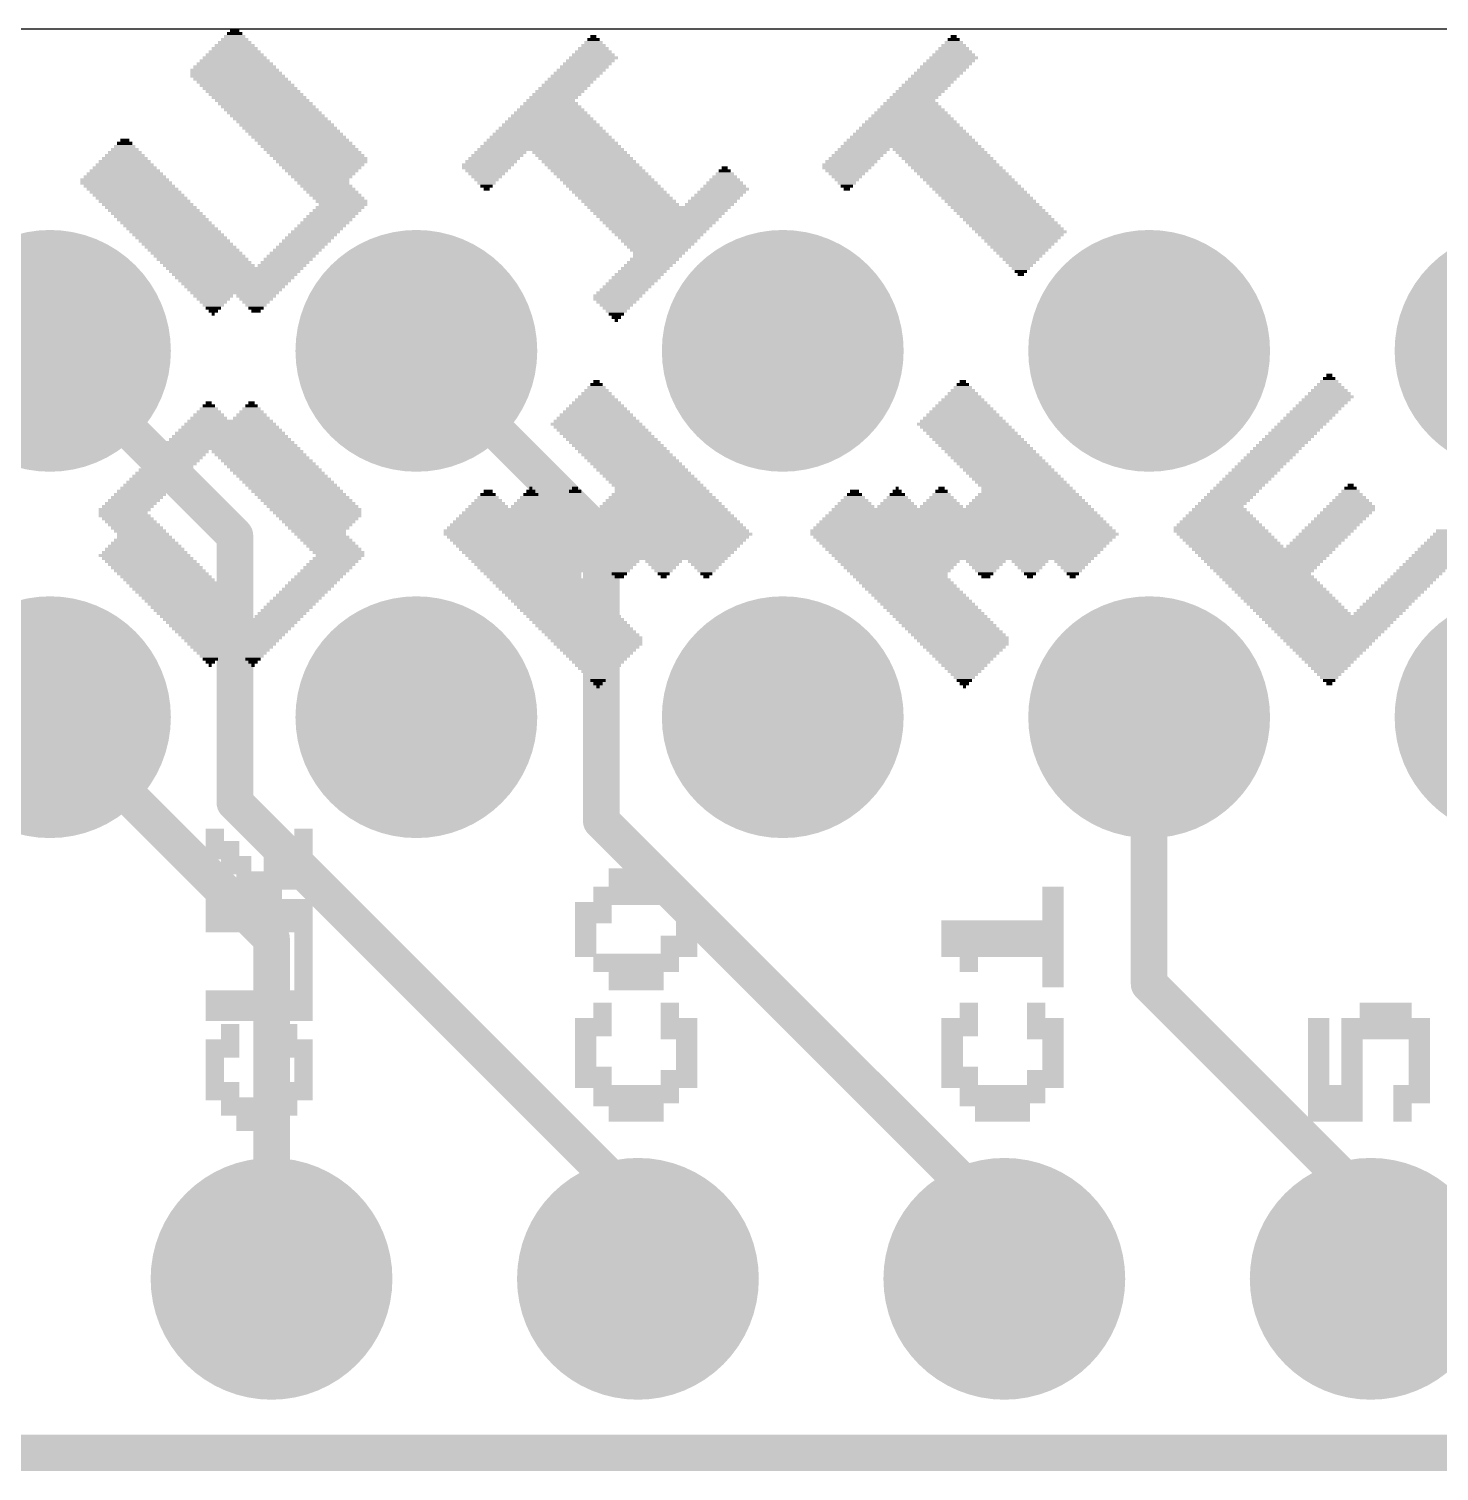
# Model space of a CAD drawing. Extents: x -8 to 72.9, y -20.5 to 38.
# Drawn here: x 36.16 to 45.94, y 20 to 30 of the extents above; entities that cross this region are included whole.
import ezdxf

# ---------------------------------------------------------------- set-up
doc = ezdxf.new("R2010")
doc.units = 0
for name, color, linetype in [('1', 12, 'CONTINUOUS'), ('17', 110, 'CONTINUOUS'), ('20', 4, 'CONTINUOUS'), ('203', 40, 'CONTINUOUS')]:
    doc.layers.add(name, color=color, linetype=linetype)

# ---------------------------------------------------------------- blocks, each defined once
blk = doc.blocks.new('ROUNDP')
at = {"const_width": 0.5}
blk.add_lwpolyline([(0, -0.25, 1), (0, 0.25, 1), (0, -0.25)], format="xyb", dxfattribs=at)
blk = doc.blocks.new('RECT')
blk.add_solid([(-0.5, -0.5), (0.5, -0.5), (-0.5, 0.5), (0.5, 0.5)])

msp = doc.modelspace()

# ---------------------------------------------------------------- linework, layer by layer
at = {"layer": '1', "const_width": 0.254}
for points in [[(36.31, 27.77), (37.592, 26.488)], [(38.85, 27.77), (40.132, 26.488)], [(37.592, 26.488), (37.592, 24.638)], [(40.132, 26.488), (40.132, 24.511)], [(36.31, 25.23), (37.846, 23.694)], [(43.93, 25.23), (43.93, 23.38)], [(37.592, 24.638), (40.386, 21.844)], [(40.132, 24.511), (42.926, 21.717)], [(37.846, 23.694), (37.846, 21.336)], [(43.93, 23.38), (45.466, 21.844)], [(40.386, 21.844), (40.386, 21.336)], [(45.466, 21.844), (45.466, 21.336)], [(42.926, 21.717), (42.926, 21.336)], [(46.3703, 20.1295), (17.9705, 20.1295)]]:
    msp.add_lwpolyline(points, dxfattribs=at)
at = {"layer": '1', "const_width": 0.127}
for points in [[(36.3549, 27.8149, 1), (36.2651, 27.7251)], [(38.8949, 27.8149, 1), (38.8051, 27.7251)], [(37.6555, 26.488, 1), (37.5285, 26.488)], [(40.1955, 26.488, 1), (40.0685, 26.488)], [(37.5471, 26.4431, 1), (37.6369, 26.5329)], [(40.0871, 26.4431, 1), (40.1769, 26.5329)], [(36.3549, 25.2749, 1), (36.2651, 25.1851)], [(43.9935, 25.23, 1), (43.8665, 25.23)], [(37.6369, 24.6829, 1), (37.5471, 24.5931)], [(37.5285, 24.638, 1), (37.6555, 24.638)], [(40.1769, 24.5559, 1), (40.0871, 24.4661)], [(40.0685, 24.511, 1), (40.1955, 24.511)], [(37.9095, 23.694, 1), (37.7825, 23.694)], [(37.8011, 23.6491, 1), (37.8909, 23.7389)], [(43.9749, 23.4249, 1), (43.8851, 23.3351)], [(43.8665, 23.38, 1), (43.9935, 23.38)], [(40.4495, 21.844, 1), (40.3225, 21.844)], [(40.3411, 21.7991, 1), (40.4309, 21.8889)], [(45.5295, 21.844, 1), (45.4025, 21.844)], [(45.4211, 21.7991, 1), (45.5109, 21.8889)], [(42.9895, 21.717, 1), (42.8625, 21.717)], [(42.8811, 21.6721, 1), (42.9709, 21.7619)], [(37.7825, 21.336, 1), (37.9095, 21.336)], [(40.3225, 21.336, 1), (40.4495, 21.336)], [(42.8625, 21.336, 1), (42.9895, 21.336)], [(45.4025, 21.336, 1), (45.5295, 21.336)]]:
    msp.add_lwpolyline(points, format="xyb", dxfattribs=at)
at = {"layer": '20'}
msp.add_line((62, 30), (3, 30), dxfattribs=at)

# ---------------------------------------------------------------- block references
at = {"layer": '17', "xscale": 1.6764, "yscale": 1.6764}
for p in [(36.31, 27.77), (36.31, 27.77), (38.85, 27.77), (38.85, 27.77), (41.39, 27.77), (41.39, 27.77), (43.93, 27.77), (43.93, 27.77), (46.47, 27.77), (46.47, 27.77), (36.31, 25.23), (36.31, 25.23), (38.85, 25.23), (38.85, 25.23), (41.39, 25.23), (41.39, 25.23), (43.93, 25.23), (43.93, 25.23), (46.47, 25.23), (46.47, 25.23)]:
    msp.add_blockref('ROUNDP', p, dxfattribs=at)
at = {"layer": '17', "xscale": 1.6764, "yscale": 1.6764, "rotation": 90}
for p in [(37.846, 21.336), (37.846, 21.336), (40.386, 21.336), (40.386, 21.336), (42.926, 21.336), (42.926, 21.336), (45.466, 21.336), (45.466, 21.336)]:
    msp.add_blockref('ROUNDP', p, dxfattribs=at)
at = {"layer": '203', "yscale": 0.0212}
for p, xscale in [((37.5905, 29.992), 0.0635), ((37.5905, 29.9073), 0.2328), ((37.5905, 29.9285), 0.1905), ((37.5905, 29.9496), 0.1482), ((37.5905, 29.9708), 0.1058), ((40.0775, 29.9073), 0.127), ((40.0775, 29.9285), 0.0847), ((40.0775, 29.9496), 0.0423), ((42.575, 29.9073), 0.127), ((42.575, 29.9285), 0.0847), ((42.575, 29.9496), 0.0423), ((37.5905, 29.8015), 0.4445), ((37.5905, 29.8226), 0.4022), ((37.5905, 29.8438), 0.3598), ((37.5905, 29.865), 0.3175), ((37.5905, 29.8861), 0.2752), ((40.0775, 29.8015), 0.3387), ((40.0775, 29.8226), 0.2963), ((40.0775, 29.8438), 0.254), ((40.0775, 29.865), 0.2117), ((40.0775, 29.8861), 0.1693), ((42.575, 29.8015), 0.3387), ((42.575, 29.8226), 0.2963), ((42.575, 29.8438), 0.254), ((42.575, 29.865), 0.2117), ((42.575, 29.8861), 0.1693), ((37.5905, 29.7168), 0.6138), ((37.6011, 29.6956), 0.635), ((37.5905, 29.738), 0.5715), ((37.5905, 29.7591), 0.5291), ((37.5905, 29.7803), 0.4868), ((39.9717, 29.6956), 0.3387), ((39.9928, 29.7168), 0.3387), ((40.014, 29.738), 0.3387), ((40.0351, 29.7591), 0.3387), ((40.0563, 29.7803), 0.3387), ((42.4692, 29.6956), 0.3387), ((42.4904, 29.7168), 0.3387), ((42.5115, 29.738), 0.3387), ((42.5327, 29.7591), 0.3387), ((42.5539, 29.7803), 0.3387), ((37.6117, 29.6745), 0.6561), ((37.6328, 29.6533), 0.6561), ((37.654, 29.6321), 0.6561), ((37.6752, 29.611), 0.6561), ((37.6963, 29.5898), 0.6561), ((39.8658, 29.5898), 0.3387), ((39.887, 29.611), 0.3387), ((39.9082, 29.6321), 0.3387), ((39.9293, 29.6533), 0.3387), ((39.9505, 29.6745), 0.3387), ((42.3634, 29.5898), 0.3387), ((42.3846, 29.611), 0.3387), ((42.4057, 29.6321), 0.3387), ((42.4269, 29.6533), 0.3387), ((42.4481, 29.6745), 0.3387), ((37.7175, 29.5687), 0.6561), ((37.7387, 29.5475), 0.6561), ((37.7598, 29.5263), 0.6561), ((37.781, 29.5052), 0.6561), ((39.7812, 29.5052), 0.3387), ((39.8023, 29.5263), 0.3387), ((39.8235, 29.5475), 0.3387), ((39.8447, 29.5687), 0.3387), ((42.2787, 29.5052), 0.3387), ((42.2999, 29.5263), 0.3387), ((42.3211, 29.5475), 0.3387), ((42.3422, 29.5687), 0.3387), ((37.8022, 29.484), 0.6561), ((37.8233, 29.4628), 0.6561), ((37.8445, 29.4417), 0.6561), ((37.8657, 29.4205), 0.6561), ((37.8868, 29.3993), 0.6561), ((39.7812, 29.3993), 0.5503), ((39.7812, 29.4205), 0.508), ((39.7812, 29.4417), 0.4656), ((39.7812, 29.4628), 0.4233), ((39.7812, 29.484), 0.381), ((42.2787, 29.3993), 0.5503), ((42.2787, 29.4205), 0.508), ((42.2787, 29.4417), 0.4656), ((42.2787, 29.4628), 0.4233), ((42.2787, 29.484), 0.381), ((37.908, 29.3782), 0.6561), ((37.9291, 29.357), 0.6561), ((37.9503, 29.3358), 0.6561), ((37.9715, 29.3147), 0.6561), ((37.9926, 29.2935), 0.6561), ((39.7812, 29.2935), 0.762), ((39.7812, 29.3147), 0.7196), ((39.7812, 29.3358), 0.6773), ((39.7812, 29.357), 0.635), ((39.7812, 29.3782), 0.5926), ((42.2787, 29.2935), 0.762), ((42.2787, 29.3147), 0.7196), ((42.2787, 29.3358), 0.6773), ((42.2787, 29.357), 0.635), ((42.2787, 29.3782), 0.5926), ((36.8285, 29.2088), 0.1058), ((36.8285, 29.23), 0.0635), ((38.0138, 29.2723), 0.6561), ((38.035, 29.2512), 0.6561), ((38.0561, 29.23), 0.6561), ((38.0773, 29.2088), 0.6561), ((39.7812, 29.2088), 0.9313), ((39.7812, 29.23), 0.889), ((39.7812, 29.2512), 0.8466), ((39.7812, 29.2723), 0.8043), ((42.2787, 29.2088), 0.9313), ((42.2787, 29.23), 0.889), ((42.2787, 29.2512), 0.8466), ((42.2787, 29.2723), 0.8043), ((36.8285, 29.103), 0.3175), ((36.8285, 29.1242), 0.2752), ((36.8285, 29.1453), 0.2328), ((36.8285, 29.1665), 0.1905), ((36.8285, 29.1877), 0.1482), ((38.0985, 29.1877), 0.6561), ((38.1196, 29.1665), 0.6561), ((38.1408, 29.1453), 0.6561), ((38.162, 29.1242), 0.6561), ((38.1831, 29.103), 0.6561), ((39.3896, 29.103), 0.3598), ((39.4108, 29.1242), 0.3598), ((39.4319, 29.1453), 0.3598), ((39.7812, 29.1665), 1.016), ((39.7812, 29.1877), 0.9736), ((39.9822, 29.1453), 0.6561), ((40.0034, 29.1242), 0.6561), ((40.0246, 29.103), 0.6561), ((41.8872, 29.103), 0.3598), ((41.9083, 29.1242), 0.3598), ((41.9295, 29.1453), 0.3598), ((41.9507, 29.1665), 0.3598), ((42.2787, 29.1877), 0.9736), ((42.4692, 29.1665), 0.635), ((42.4904, 29.1453), 0.635), ((42.5115, 29.1242), 0.635), ((42.5327, 29.103), 0.635), ((36.8285, 28.9972), 0.5291), ((36.8285, 29.0183), 0.4868), ((36.8285, 29.0395), 0.4445), ((36.8285, 29.0607), 0.4021), ((36.8285, 29.0818), 0.3598), ((38.1937, 29.0818), 0.635), ((38.1937, 29.0607), 0.5926), ((38.1937, 29.0395), 0.5503), ((38.1937, 29.0183), 0.508), ((38.1937, 28.9972), 0.4656), ((39.3367, 29.0395), 0.3387), ((39.3473, 29.0607), 0.3598), ((39.3684, 29.0818), 0.3598), ((39.3367, 29.0183), 0.2963), ((39.3367, 28.9972), 0.254), ((40.0457, 29.0818), 0.6561), ((40.0669, 29.0607), 0.6561), ((40.0881, 29.0395), 0.6561), ((40.1092, 29.0183), 0.6561), ((40.1304, 28.9972), 0.6561), ((40.9876, 28.9972), 0.127), ((40.9876, 29.0183), 0.0847), ((40.9876, 29.0395), 0.0423), ((41.8448, 29.0607), 0.3598), ((41.8342, 29.0395), 0.3387), ((41.866, 29.0818), 0.3598), ((41.8342, 29.0183), 0.2963), ((41.8342, 28.9972), 0.254), ((42.5539, 29.0818), 0.635), ((42.575, 29.0607), 0.635), ((42.5962, 29.0395), 0.635), ((42.6174, 29.0183), 0.635), ((42.6385, 28.9972), 0.635), ((36.8285, 28.9548), 0.6138), ((36.8391, 28.9337), 0.635), ((36.8285, 28.976), 0.5715), ((36.8603, 28.9125), 0.635), ((36.8814, 28.8913), 0.635), ((38.1937, 28.976), 0.4233), ((38.1937, 28.9548), 0.381), ((38.2043, 28.9337), 0.3598), ((38.2255, 28.9125), 0.3598), ((38.2466, 28.8913), 0.3598), ((39.3367, 28.976), 0.2117), ((39.3367, 28.9548), 0.1693), ((39.3367, 28.9337), 0.127), ((39.3367, 28.9125), 0.0847), ((39.3367, 28.8913), 0.0423), ((40.1516, 28.976), 0.6561), ((40.1727, 28.9548), 0.6561), ((40.1939, 28.9337), 0.6561), ((40.2151, 28.9125), 0.6561), ((40.2362, 28.8913), 0.6561), ((40.9876, 28.8913), 0.3387), ((40.9876, 28.9125), 0.2963), ((40.9876, 28.9337), 0.254), ((40.9876, 28.9548), 0.2117), ((40.9876, 28.976), 0.1693), ((41.8342, 28.976), 0.2117), ((41.8342, 28.9548), 0.1693), ((41.8342, 28.9337), 0.127), ((41.8342, 28.9125), 0.0847), ((41.8342, 28.8913), 0.0423), ((42.6597, 28.976), 0.635), ((42.6809, 28.9548), 0.635), ((42.702, 28.9337), 0.635), ((42.7232, 28.9125), 0.635), ((42.7444, 28.8913), 0.635), ((36.9026, 28.8702), 0.635), ((36.9238, 28.849), 0.635), ((36.9449, 28.8278), 0.635), ((36.9661, 28.8067), 0.635), ((38.2678, 28.8702), 0.3598), ((38.289, 28.849), 0.3598), ((38.3101, 28.8278), 0.3598), ((38.3313, 28.8067), 0.3598), ((40.2574, 28.8702), 0.6561), ((40.2786, 28.849), 0.6561), ((40.2997, 28.8278), 0.6561), ((40.3209, 28.8067), 0.6561), ((40.9029, 28.8067), 0.3387), ((40.9241, 28.8278), 0.3387), ((40.9453, 28.849), 0.3387), ((40.9664, 28.8702), 0.3387), ((42.7655, 28.8702), 0.635), ((42.7867, 28.849), 0.635), ((42.8079, 28.8278), 0.635), ((42.829, 28.8067), 0.635), ((36.9873, 28.7855), 0.635), ((37.0084, 28.7643), 0.635), ((37.0296, 28.7432), 0.635), ((37.0508, 28.722), 0.635), ((37.0719, 28.7009), 0.635), ((38.2572, 28.7009), 0.3387), ((38.2784, 28.722), 0.3387), ((38.2996, 28.7432), 0.3387), ((38.3207, 28.7643), 0.3387), ((38.3419, 28.7855), 0.3387), ((40.3421, 28.7855), 0.6561), ((40.5325, 28.7643), 0.9948), ((40.5325, 28.7432), 0.9525), ((40.5325, 28.722), 0.9101), ((40.5325, 28.7009), 0.8678), ((40.8818, 28.7855), 0.3387), ((42.8502, 28.7855), 0.635), ((42.8714, 28.7643), 0.635), ((42.8925, 28.7432), 0.635), ((42.9137, 28.722), 0.635), ((42.9349, 28.7009), 0.635), ((37.0931, 28.6797), 0.635), ((37.1143, 28.6585), 0.635), ((37.1354, 28.6374), 0.635), ((37.1566, 28.6162), 0.635), ((37.1778, 28.595), 0.635), ((38.1514, 28.595), 0.3387), ((38.1726, 28.6162), 0.3387), ((38.1937, 28.6374), 0.3387), ((38.2149, 28.6585), 0.3387), ((38.2361, 28.6797), 0.3387), ((40.5325, 28.6797), 0.8255), ((40.5325, 28.6585), 0.7831), ((40.5325, 28.6374), 0.7408), ((40.5325, 28.6162), 0.6985), ((40.5325, 28.595), 0.6561), ((42.956, 28.6797), 0.635), ((42.9772, 28.6585), 0.635), ((42.9984, 28.6374), 0.635), ((43.0195, 28.6162), 0.635), ((43.0407, 28.595), 0.635), ((37.1989, 28.5739), 0.635), ((37.2201, 28.5527), 0.635), ((37.2413, 28.5315), 0.635), ((37.2624, 28.5104), 0.635), ((38.0667, 28.5104), 0.3387), ((38.0879, 28.5315), 0.3387), ((38.1091, 28.5527), 0.3387), ((38.1302, 28.5739), 0.3387), ((40.5325, 28.5739), 0.6138), ((40.5325, 28.5527), 0.5715), ((40.5325, 28.5315), 0.5291), ((40.5325, 28.5104), 0.4868), ((43.0407, 28.5739), 0.5926), ((43.0407, 28.5527), 0.5503), ((43.0407, 28.5315), 0.508), ((43.0407, 28.5104), 0.4657), ((37.2836, 28.4892), 0.635), ((37.3048, 28.468), 0.635), ((37.3259, 28.4469), 0.635), ((37.3471, 28.4257), 0.635), ((37.3683, 28.4045), 0.635), ((37.9609, 28.4045), 0.3387), ((37.9821, 28.4257), 0.3387), ((38.0032, 28.4469), 0.3387), ((38.0244, 28.468), 0.3387), ((38.0456, 28.4892), 0.3387), ((40.5325, 28.4892), 0.4445), ((40.5325, 28.468), 0.4022), ((40.5008, 28.4045), 0.3387), ((40.5325, 28.4469), 0.3598), ((40.522, 28.4257), 0.3387), ((43.0407, 28.4892), 0.4233), ((43.0407, 28.468), 0.381), ((43.0407, 28.4469), 0.3387), ((43.0407, 28.4257), 0.2963), ((43.0407, 28.4045), 0.254), ((37.3894, 28.3834), 0.635), ((37.4106, 28.3622), 0.635), ((37.5905, 28.341), 0.9525), ((37.5905, 28.3199), 0.9101), ((37.5905, 28.2987), 0.8678), ((37.9186, 28.3622), 0.3387), ((37.9397, 28.3834), 0.3387), ((40.395, 28.2987), 0.3387), ((40.4161, 28.3199), 0.3387), ((40.4373, 28.341), 0.3387), ((40.4585, 28.3622), 0.3387), ((40.4796, 28.3834), 0.3387), ((43.0407, 28.3834), 0.2117), ((43.0407, 28.3622), 0.1693), ((43.0407, 28.341), 0.127), ((43.0407, 28.3199), 0.0847), ((43.0407, 28.2987), 0.0423), ((37.5905, 28.2775), 0.8255), ((37.5905, 28.2564), 0.7831), ((37.5905, 28.2352), 0.7408), ((37.5905, 28.214), 0.6985), ((37.5905, 28.1929), 0.6561), ((40.2891, 28.1929), 0.3387), ((40.3103, 28.214), 0.3387), ((40.3315, 28.2352), 0.3387), ((40.3526, 28.2564), 0.3387), ((40.3738, 28.2775), 0.3387), ((37.5905, 28.1717), 0.6138), ((37.4423, 28.1505), 0.2752), ((37.4423, 28.1294), 0.2328), ((37.4423, 28.1082), 0.1905), ((37.7387, 28.1505), 0.2752), ((37.7387, 28.1294), 0.2328), ((37.7387, 28.1082), 0.1905), ((40.2468, 28.1505), 0.3387), ((40.2362, 28.1294), 0.3175), ((40.268, 28.1717), 0.3387), ((40.2362, 28.1082), 0.2752), ((37.4423, 28.087), 0.1482), ((37.4423, 28.0659), 0.1058), ((37.4423, 28.0447), 0.0635), ((37.4423, 28.0235), 0.0212), ((37.7387, 28.087), 0.1482), ((37.7387, 28.0659), 0.1058), ((37.7387, 28.0447), 0.0635), ((40.2362, 28.087), 0.2328), ((40.2362, 28.0659), 0.1905), ((40.2362, 28.0447), 0.1482), ((40.2362, 28.0235), 0.1058), ((40.2362, 28.0024), 0.0635), ((40.2362, 27.9812), 0.0212), ((45.1784, 27.6002), 0.0423), ((40.0986, 27.4944), 0.1693), ((40.0986, 27.5156), 0.127), ((40.0986, 27.5367), 0.0847), ((40.0986, 27.5579), 0.0423), ((42.6385, 27.4944), 0.1693), ((42.6385, 27.5156), 0.127), ((42.6385, 27.5367), 0.0847), ((42.6385, 27.5579), 0.0423), ((45.1784, 27.4944), 0.254), ((45.1784, 27.5156), 0.2117), ((45.1784, 27.5367), 0.1693), ((45.1784, 27.5579), 0.127), ((45.1784, 27.5791), 0.0847), ((37.4106, 27.4097), 0.0423), ((37.7069, 27.4097), 0.0423), ((40.0986, 27.4097), 0.3387), ((40.0986, 27.4309), 0.2963), ((40.0986, 27.4521), 0.254), ((40.0986, 27.4732), 0.2117), ((42.6385, 27.4097), 0.3387), ((42.6385, 27.4309), 0.2963), ((42.6385, 27.4521), 0.254), ((42.6385, 27.4732), 0.2117), ((45.1361, 27.4097), 0.3387), ((45.1573, 27.4309), 0.3387), ((45.1784, 27.4521), 0.3387), ((45.1784, 27.4732), 0.2963), ((37.4106, 27.3039), 0.254), ((37.4106, 27.3251), 0.2117), ((37.4106, 27.3462), 0.1693), ((37.4106, 27.3674), 0.127), ((37.4106, 27.3886), 0.0847), ((37.7069, 27.3039), 0.254), ((37.7069, 27.3251), 0.2117), ((37.7069, 27.3462), 0.1693), ((37.7069, 27.3674), 0.127), ((37.7069, 27.3886), 0.0847), ((40.0986, 27.3039), 0.5503), ((40.0986, 27.3251), 0.508), ((40.0986, 27.3462), 0.4657), ((40.0986, 27.3674), 0.4233), ((40.0986, 27.3886), 0.381), ((42.6385, 27.3039), 0.5503), ((42.6385, 27.3251), 0.508), ((42.6385, 27.3462), 0.4656), ((42.6385, 27.3674), 0.4233), ((42.6385, 27.3886), 0.381), ((45.0303, 27.3039), 0.3387), ((45.0514, 27.3251), 0.3387), ((45.0726, 27.3462), 0.3387), ((45.0938, 27.3674), 0.3387), ((45.1149, 27.3886), 0.3387), ((37.5588, 27.1981), 0.762), ((37.5588, 27.2192), 0.7196), ((37.5588, 27.2404), 0.6773), ((37.5588, 27.2616), 0.635), ((37.5588, 27.2827), 0.5926), ((40.0986, 27.2616), 0.635), ((40.0986, 27.2827), 0.5926), ((40.1198, 27.2404), 0.635), ((40.141, 27.2192), 0.635), ((40.1621, 27.1981), 0.635), ((42.6385, 27.2616), 0.635), ((42.6385, 27.2827), 0.5926), ((42.6597, 27.2404), 0.635), ((42.6809, 27.2192), 0.635), ((42.702, 27.1981), 0.635), ((44.9245, 27.1981), 0.3387), ((44.9456, 27.2192), 0.3387), ((44.9668, 27.2404), 0.3387), ((44.988, 27.2616), 0.3387), ((45.0091, 27.2827), 0.3387), ((37.5587, 27.0922), 0.9736), ((37.5587, 27.1134), 0.9313), ((37.5587, 27.1346), 0.889), ((37.5587, 27.1557), 0.8466), ((37.5587, 27.1769), 0.8043), ((40.1833, 27.1769), 0.635), ((40.2045, 27.1557), 0.635), ((40.2256, 27.1346), 0.635), ((40.2468, 27.1134), 0.635), ((40.268, 27.0922), 0.635), ((42.7232, 27.1769), 0.635), ((42.7444, 27.1557), 0.635), ((42.7655, 27.1346), 0.635), ((42.7867, 27.1134), 0.635), ((42.8079, 27.0922), 0.635), ((44.8186, 27.0922), 0.3387), ((44.8398, 27.1134), 0.3387), ((44.861, 27.1346), 0.3387), ((44.8821, 27.1557), 0.3387), ((44.9033, 27.1769), 0.3387), ((37.1672, 27.0076), 0.3598), ((37.1883, 27.0288), 0.3598), ((37.2095, 27.0499), 0.3598), ((37.2307, 27.0711), 0.3598), ((37.7492, 27.0711), 0.635), ((37.7704, 27.0499), 0.635), ((37.7916, 27.0288), 0.635), ((37.8127, 27.0076), 0.635), ((40.2891, 27.0711), 0.635), ((40.3103, 27.0499), 0.635), ((40.3315, 27.0288), 0.635), ((40.3526, 27.0076), 0.635), ((42.829, 27.0711), 0.635), ((42.8502, 27.0499), 0.635), ((42.8714, 27.0288), 0.635), ((42.8925, 27.0076), 0.635), ((44.734, 27.0076), 0.3387), ((44.7551, 27.0288), 0.3387), ((44.7763, 27.0499), 0.3387), ((44.7975, 27.0711), 0.3387), ((37.0614, 26.9018), 0.3598), ((37.0825, 26.9229), 0.3598), ((37.1037, 26.9441), 0.3598), ((37.1249, 26.9653), 0.3598), ((37.146, 26.9864), 0.3598), ((37.8339, 26.9864), 0.635), ((37.8551, 26.9653), 0.635), ((37.8762, 26.9441), 0.635), ((37.8974, 26.9229), 0.635), ((37.9186, 26.9018), 0.635), ((40.3738, 26.9864), 0.635), ((40.395, 26.9653), 0.635), ((40.4161, 26.9441), 0.635), ((40.4373, 26.9229), 0.635), ((40.4585, 26.9018), 0.635), ((42.9137, 26.9864), 0.635), ((42.9349, 26.9653), 0.635), ((42.956, 26.9441), 0.635), ((42.9772, 26.9229), 0.635), ((42.9984, 26.9018), 0.635), ((44.6281, 26.9018), 0.3387), ((44.6493, 26.9229), 0.3387), ((44.6705, 26.9441), 0.3387), ((44.6916, 26.9653), 0.3387), ((44.7128, 26.9864), 0.3387), ((36.9555, 26.7959), 0.3598), ((36.9767, 26.8171), 0.3598), ((36.9979, 26.8383), 0.3598), ((37.019, 26.8594), 0.3598), ((37.0402, 26.8806), 0.3598), ((37.9397, 26.8806), 0.635), ((37.9609, 26.8594), 0.635), ((37.9821, 26.8383), 0.635), ((38.0032, 26.8171), 0.635), ((38.0244, 26.7959), 0.635), ((39.3473, 26.7959), 0.0635), ((39.6436, 26.7959), 0.0635), ((39.6436, 26.8171), 0.0212), ((39.9505, 26.7959), 0.0847), ((39.9505, 26.8171), 0.0423), ((40.4796, 26.8806), 0.635), ((40.5008, 26.8594), 0.635), ((40.522, 26.8383), 0.635), ((40.5431, 26.8171), 0.635), ((40.5537, 26.7959), 0.6561), ((41.8872, 26.7959), 0.0635), ((42.1835, 26.7959), 0.0635), ((42.1835, 26.8171), 0.0212), ((42.4904, 26.7959), 0.0847), ((42.4904, 26.8171), 0.0423), ((43.0195, 26.8806), 0.635), ((43.0407, 26.8594), 0.635), ((43.0619, 26.8383), 0.635), ((43.083, 26.8171), 0.635), ((43.0936, 26.7959), 0.6561), ((44.5223, 26.7959), 0.3387), ((44.5435, 26.8171), 0.3387), ((44.5646, 26.8383), 0.3387), ((44.5858, 26.8594), 0.3387), ((44.607, 26.8806), 0.3387), ((45.3266, 26.7959), 0.127), ((45.3266, 26.8171), 0.0847), ((45.3266, 26.8383), 0.0423), ((36.8497, 26.6901), 0.3598), ((36.8709, 26.7113), 0.3598), ((36.892, 26.7324), 0.3598), ((36.9132, 26.7536), 0.3598), ((36.9344, 26.7748), 0.3598), ((38.0456, 26.7748), 0.635), ((38.0667, 26.7536), 0.635), ((38.0879, 26.7324), 0.635), ((38.1091, 26.7113), 0.635), ((38.1302, 26.6901), 0.635), ((39.3473, 26.6901), 0.2752), ((39.3473, 26.7113), 0.2328), ((39.3473, 26.7324), 0.1905), ((39.3473, 26.7536), 0.1482), ((39.3473, 26.7748), 0.1058), ((39.6436, 26.6901), 0.2752), ((39.6436, 26.7113), 0.2328), ((39.6436, 26.7324), 0.1905), ((39.6436, 26.7536), 0.1482), ((39.6436, 26.7748), 0.1058), ((39.9505, 26.6901), 0.2963), ((39.9505, 26.7113), 0.254), ((39.9505, 26.7324), 0.2117), ((39.9505, 26.7536), 0.1693), ((39.9505, 26.7748), 0.127), ((40.5537, 26.6901), 0.8678), ((40.5537, 26.7113), 0.8255), ((40.5537, 26.7324), 0.7831), ((40.5537, 26.7536), 0.7408), ((40.5537, 26.7748), 0.6985), ((41.8872, 26.6901), 0.2752), ((41.8872, 26.7113), 0.2328), ((41.8872, 26.7324), 0.1905), ((41.8872, 26.7536), 0.1482), ((41.8872, 26.7748), 0.1058), ((42.1835, 26.6901), 0.2752), ((42.1835, 26.7113), 0.2328), ((42.1835, 26.7324), 0.1905), ((42.1835, 26.7536), 0.1482), ((42.1835, 26.7748), 0.1058), ((42.4904, 26.6901), 0.2963), ((42.4904, 26.7113), 0.254), ((42.4904, 26.7324), 0.2117), ((42.4904, 26.7536), 0.1693), ((42.4904, 26.7748), 0.127), ((43.0936, 26.6901), 0.8678), ((43.0936, 26.7113), 0.8255), ((43.0936, 26.7324), 0.7831), ((43.0936, 26.7536), 0.7408), ((43.0936, 26.7748), 0.6985), ((44.4165, 26.6901), 0.3387), ((44.4376, 26.7113), 0.3387), ((44.4588, 26.7324), 0.3387), ((44.48, 26.7536), 0.3387), ((44.5011, 26.7748), 0.3387), ((45.3266, 26.6901), 0.3387), ((45.3266, 26.7113), 0.2963), ((45.3266, 26.7324), 0.254), ((45.3266, 26.7536), 0.2117), ((45.3266, 26.7748), 0.1693), ((36.8285, 26.6689), 0.3598), ((36.8179, 26.6478), 0.3387), ((36.8285, 26.6266), 0.3598), ((36.8497, 26.6054), 0.3598), ((38.1514, 26.6689), 0.635), ((38.162, 26.6478), 0.6138), ((38.1726, 26.6266), 0.5926), ((38.1726, 26.6054), 0.5503), ((40.0986, 26.6054), 1.9473), ((40.0986, 26.6266), 1.9049), ((40.0986, 26.6478), 1.8626), ((40.0986, 26.6689), 1.8203), ((42.6385, 26.6054), 1.9473), ((42.6385, 26.6266), 1.9049), ((42.6385, 26.6478), 1.8626), ((42.6385, 26.6689), 1.8203), ((44.4165, 26.6054), 0.508), ((44.4165, 26.6266), 0.4657), ((44.4165, 26.6478), 0.4233), ((44.4165, 26.6689), 0.381), ((45.2525, 26.6054), 0.3598), ((45.2737, 26.6266), 0.3598), ((45.2949, 26.6478), 0.3598), ((45.316, 26.6689), 0.3598), ((36.8709, 26.5843), 0.3598), ((36.892, 26.5631), 0.3598), ((36.9132, 26.5419), 0.3598), ((36.9344, 26.5208), 0.3598), ((36.9555, 26.4996), 0.3598), ((38.1726, 26.5843), 0.508), ((38.1726, 26.5631), 0.4656), ((38.1726, 26.5419), 0.4233), ((38.1726, 26.5208), 0.381), ((38.1831, 26.4996), 0.3598), ((40.0986, 26.5208), 2.1166), ((40.1092, 26.4996), 2.1377), ((40.0986, 26.5419), 2.0743), ((40.0986, 26.5631), 2.0319), ((40.0986, 26.5843), 1.9896), ((42.6385, 26.5208), 2.1166), ((42.6491, 26.4996), 2.1378), ((42.6385, 26.5419), 2.0743), ((42.6385, 26.5631), 2.0319), ((42.6385, 26.5843), 1.9896), ((44.4165, 26.5419), 0.635), ((44.4271, 26.5208), 0.6561), ((44.4165, 26.5631), 0.5926), ((44.4482, 26.4996), 0.6561), ((44.4165, 26.5843), 0.5503), ((45.1467, 26.4996), 0.3598), ((45.1679, 26.5208), 0.3598), ((45.189, 26.5419), 0.3598), ((45.2102, 26.5631), 0.3598), ((45.2314, 26.5843), 0.3598), ((46.0674, 26.4996), 0.3387), ((46.0886, 26.5208), 0.3387), ((36.9661, 26.3938), 0.5503), ((36.9661, 26.4149), 0.508), ((36.9661, 26.4361), 0.4657), ((36.9661, 26.4573), 0.4233), ((36.9661, 26.4784), 0.381), ((38.2043, 26.4784), 0.3598), ((38.2255, 26.4573), 0.3598), ((38.2466, 26.4361), 0.3598), ((38.2678, 26.4149), 0.3598), ((38.289, 26.3938), 0.3598), ((40.1092, 26.4784), 2.0954), ((40.1092, 26.4573), 2.0531), ((40.1092, 26.4361), 2.0108), ((40.1092, 26.4149), 1.9684), ((40.1092, 26.3938), 1.9261), ((42.6491, 26.4784), 2.0954), ((42.6491, 26.4573), 2.0531), ((42.6491, 26.4361), 2.0108), ((42.6491, 26.4149), 1.9684), ((42.6491, 26.3938), 1.9261), ((44.4694, 26.4784), 0.6561), ((44.4906, 26.4573), 0.6561), ((44.5117, 26.4361), 0.6561), ((44.5329, 26.4149), 0.6561), ((44.7234, 26.3938), 0.9948), ((45.062, 26.4149), 0.3598), ((45.0832, 26.4361), 0.3598), ((45.1044, 26.4573), 0.3598), ((45.1255, 26.4784), 0.3598), ((45.9616, 26.3938), 0.3387), ((45.9827, 26.4149), 0.3387), ((46.0039, 26.4361), 0.3387), ((46.0251, 26.4573), 0.3387), ((46.0462, 26.4784), 0.3387), ((36.9661, 26.3514), 0.635), ((36.9661, 26.3726), 0.5926), ((36.9873, 26.3303), 0.635), ((37.0084, 26.3091), 0.635), ((38.2784, 26.3091), 0.3387), ((38.3101, 26.3726), 0.3598), ((38.2996, 26.3303), 0.3387), ((38.3207, 26.3514), 0.3387), ((40.1092, 26.3726), 1.8838), ((40.1092, 26.3514), 1.8414), ((40.1092, 26.3303), 1.7991), ((39.6542, 26.3091), 0.8466), ((40.2574, 26.3091), 0.2752), ((40.5643, 26.3091), 0.254), ((40.8606, 26.3091), 0.254), ((42.6491, 26.3726), 1.8838), ((42.6491, 26.3514), 1.8414), ((42.6491, 26.3303), 1.7991), ((42.1941, 26.3091), 0.8466), ((42.7973, 26.3091), 0.2752), ((43.1042, 26.3091), 0.254), ((43.4005, 26.3091), 0.254), ((44.7234, 26.3726), 0.9525), ((44.7234, 26.3514), 0.9101), ((44.7234, 26.3303), 0.8678), ((44.7234, 26.3091), 0.8255), ((45.8769, 26.3091), 0.3387), ((45.8981, 26.3303), 0.3387), ((45.9192, 26.3514), 0.3387), ((45.9404, 26.3726), 0.3387), ((37.0296, 26.2879), 0.635), ((37.0508, 26.2668), 0.635), ((37.0719, 26.2456), 0.635), ((37.0931, 26.2245), 0.635), ((37.1143, 26.2033), 0.635), ((38.1726, 26.2033), 0.3387), ((38.1937, 26.2245), 0.3387), ((38.2149, 26.2456), 0.3387), ((38.2361, 26.2668), 0.3387), ((38.2572, 26.2879), 0.3387), ((39.6542, 26.2879), 0.8043), ((39.6542, 26.2668), 0.762), ((39.6542, 26.2456), 0.7196), ((39.6542, 26.2245), 0.6773), ((39.6647, 26.2033), 0.6561), ((40.2574, 26.2879), 0.2328), ((40.2574, 26.2668), 0.1905), ((40.2574, 26.2456), 0.1482), ((40.2574, 26.2245), 0.1058), ((40.2574, 26.2033), 0.0635), ((40.5643, 26.2879), 0.2117), ((40.5643, 26.2668), 0.1693), ((40.5643, 26.2456), 0.127), ((40.5643, 26.2245), 0.0847), ((40.5643, 26.2033), 0.0423), ((40.8606, 26.2879), 0.2117), ((40.8606, 26.2668), 0.1693), ((40.8606, 26.2456), 0.127), ((40.8606, 26.2245), 0.0847), ((40.8606, 26.2033), 0.0423), ((42.1941, 26.2879), 0.8043), ((42.1941, 26.2668), 0.762), ((42.1941, 26.2456), 0.7196), ((42.1941, 26.2245), 0.6773), ((42.2046, 26.2033), 0.6561), ((42.7973, 26.2879), 0.2328), ((42.7973, 26.2668), 0.1905), ((42.7973, 26.2456), 0.1482), ((42.7973, 26.2245), 0.1058), ((42.7973, 26.2033), 0.0635), ((43.1042, 26.2879), 0.2117), ((43.1042, 26.2668), 0.1693), ((43.1042, 26.2456), 0.127), ((43.1042, 26.2245), 0.0847), ((43.1042, 26.2033), 0.0423), ((43.4005, 26.2879), 0.2117), ((43.4005, 26.2668), 0.1693), ((43.4005, 26.2456), 0.127), ((43.4005, 26.2245), 0.0847), ((43.4005, 26.2033), 0.0423), ((44.7234, 26.2879), 0.7831), ((44.7234, 26.2668), 0.7408), ((44.7234, 26.2456), 0.6985), ((44.7234, 26.2245), 0.6561), ((44.7445, 26.2033), 0.6561), ((45.7711, 26.2033), 0.3387), ((45.7923, 26.2245), 0.3387), ((45.8134, 26.2456), 0.3387), ((45.8346, 26.2668), 0.3387), ((45.8558, 26.2879), 0.3387), ((37.1354, 26.1821), 0.635), ((37.1566, 26.161), 0.635), ((37.1778, 26.1398), 0.635), ((37.1989, 26.1186), 0.635), ((37.2201, 26.0975), 0.635), ((38.0667, 26.0975), 0.3387), ((38.0879, 26.1186), 0.3387), ((38.1091, 26.1398), 0.3387), ((38.1302, 26.161), 0.3387), ((38.1514, 26.1821), 0.3387), ((39.6859, 26.1821), 0.6561), ((39.7071, 26.161), 0.6561), ((39.7282, 26.1398), 0.6561), ((39.7494, 26.1186), 0.6561), ((39.7706, 26.0975), 0.6561), ((42.2258, 26.1821), 0.6561), ((42.247, 26.161), 0.6561), ((42.2681, 26.1398), 0.6561), ((42.2893, 26.1186), 0.6561), ((42.3105, 26.0975), 0.6561), ((44.7657, 26.1821), 0.6561), ((44.7869, 26.161), 0.6561), ((44.808, 26.1398), 0.6561), ((44.8292, 26.1186), 0.6561), ((44.8504, 26.0975), 0.6561), ((45.6653, 26.0975), 0.3387), ((45.6864, 26.1186), 0.3387), ((45.7076, 26.1398), 0.3387), ((45.7288, 26.161), 0.3387), ((45.7499, 26.1821), 0.3387), ((37.2413, 26.0763), 0.635), ((37.2624, 26.0551), 0.635), ((37.2836, 26.034), 0.635), ((37.3048, 26.0128), 0.635), ((37.3259, 25.9916), 0.635), ((37.9609, 25.9916), 0.3387), ((37.9821, 26.0128), 0.3387), ((38.0032, 26.034), 0.3387), ((38.0244, 26.0551), 0.3387), ((38.0456, 26.0763), 0.3387), ((39.7917, 26.0763), 0.6561), ((39.8129, 26.0551), 0.6561), ((39.8341, 26.034), 0.6561), ((39.8552, 26.0128), 0.6561), ((39.8764, 25.9916), 0.6561), ((42.3316, 26.0763), 0.6561), ((42.3528, 26.0551), 0.6561), ((42.374, 26.034), 0.6561), ((42.3951, 26.0128), 0.6561), ((42.4163, 25.9916), 0.6561), ((44.8715, 26.0763), 0.6561), ((44.8927, 26.0551), 0.6561), ((44.9139, 26.034), 0.6561), ((44.935, 26.0128), 0.6561), ((44.9562, 25.9916), 0.6561), ((45.5594, 25.9916), 0.3387), ((45.5806, 26.0128), 0.3387), ((45.6018, 26.034), 0.3387), ((45.6229, 26.0551), 0.3387), ((45.6441, 26.0763), 0.3387), ((37.3471, 25.9705), 0.635), ((37.3683, 25.9493), 0.635), ((37.3894, 25.9281), 0.635), ((37.5693, 25.907), 0.9525), ((37.8974, 25.9281), 0.3387), ((37.9186, 25.9493), 0.3387), ((37.9397, 25.9705), 0.3387), ((39.8976, 25.9705), 0.6561), ((39.9187, 25.9493), 0.6561), ((39.9399, 25.9281), 0.6561), ((39.9611, 25.907), 0.6561), ((42.4375, 25.9705), 0.6561), ((42.4586, 25.9493), 0.6561), ((42.4798, 25.9281), 0.6561), ((42.501, 25.907), 0.6561), ((44.9774, 25.9705), 0.6561), ((44.9985, 25.9493), 0.6561), ((45.1784, 25.9281), 0.9736), ((45.1784, 25.907), 0.9313), ((45.5171, 25.9493), 0.3387), ((45.5383, 25.9705), 0.3387), ((37.5693, 25.8858), 0.9101), ((37.5693, 25.8646), 0.8678), ((37.5693, 25.8435), 0.8255), ((37.5693, 25.8223), 0.7831), ((37.5693, 25.8011), 0.7408), ((39.9822, 25.8858), 0.6561), ((40.0034, 25.8646), 0.6561), ((40.0246, 25.8435), 0.6561), ((40.0457, 25.8223), 0.6561), ((40.0669, 25.8011), 0.6561), ((42.5221, 25.8858), 0.6561), ((42.5433, 25.8646), 0.6561), ((42.5645, 25.8435), 0.6561), ((42.5856, 25.8223), 0.6561), ((42.6068, 25.8011), 0.6561), ((45.1784, 25.8858), 0.889), ((45.1784, 25.8646), 0.8466), ((45.1784, 25.8435), 0.8043), ((45.1784, 25.8223), 0.762), ((45.1784, 25.8011), 0.7196), ((37.5693, 25.78), 0.6985), ((37.5693, 25.7588), 0.6561), ((37.5693, 25.7376), 0.6138), ((37.4212, 25.7165), 0.2752), ((37.4212, 25.6953), 0.2328), ((37.7175, 25.7165), 0.2752), ((37.7175, 25.6953), 0.2328), ((40.0881, 25.78), 0.6561), ((40.0986, 25.7588), 0.635), ((40.1092, 25.7376), 0.6138), ((40.1092, 25.7165), 0.5715), ((40.1092, 25.6953), 0.5291), ((42.628, 25.78), 0.6561), ((42.6385, 25.7588), 0.635), ((42.6491, 25.7376), 0.6138), ((42.6491, 25.7165), 0.5715), ((42.6491, 25.6953), 0.5291), ((45.1784, 25.78), 0.6773), ((45.1784, 25.7588), 0.635), ((45.1784, 25.7376), 0.5926), ((45.1784, 25.7165), 0.5503), ((45.1784, 25.6953), 0.508), ((37.4212, 25.6741), 0.1905), ((37.4212, 25.653), 0.1482), ((37.4212, 25.6318), 0.1058), ((37.4212, 25.6106), 0.0635), ((37.7175, 25.6741), 0.1905), ((37.7175, 25.653), 0.1482), ((37.7175, 25.6318), 0.1058), ((37.7175, 25.6106), 0.0635), ((40.1092, 25.6741), 0.4868), ((40.1092, 25.653), 0.4445), ((40.1092, 25.6318), 0.4022), ((40.1092, 25.6106), 0.3598), ((42.6491, 25.6741), 0.4868), ((42.6491, 25.653), 0.4445), ((42.6491, 25.6318), 0.4022), ((42.6491, 25.6106), 0.3598), ((45.1784, 25.6741), 0.4657), ((45.1784, 25.653), 0.4233), ((45.1784, 25.6318), 0.381), ((45.1784, 25.6106), 0.3387), ((37.4212, 25.5895), 0.0212), ((37.7175, 25.5895), 0.0212), ((40.1092, 25.5895), 0.3175), ((40.1092, 25.5683), 0.2752), ((40.1092, 25.5471), 0.2328), ((40.1092, 25.526), 0.1905), ((40.1092, 25.5048), 0.1482), ((42.6491, 25.5895), 0.3175), ((42.6491, 25.5683), 0.2752), ((42.6491, 25.5471), 0.2328), ((42.6491, 25.526), 0.1905), ((42.6491, 25.5048), 0.1482), ((45.1784, 25.5895), 0.2963), ((45.1784, 25.5683), 0.254), ((45.1784, 25.5471), 0.2117), ((45.1784, 25.526), 0.1693), ((45.1784, 25.5048), 0.127), ((40.1092, 25.4836), 0.1058), ((40.1092, 25.4625), 0.0635), ((40.1092, 25.4413), 0.0212), ((42.6491, 25.4836), 0.1058), ((42.6491, 25.4625), 0.0635), ((42.6491, 25.4413), 0.0212), ((45.1784, 25.4836), 0.0847), ((45.1784, 25.4625), 0.0423), ((37.4529, 24.4465), 0.127), ((37.4529, 24.4254), 0.127), ((37.4529, 24.4042), 0.127), ((38.0667, 24.4465), 0.127), ((38.0667, 24.4254), 0.127), ((38.0667, 24.4042), 0.127), ((37.4529, 24.383), 0.127), ((37.5058, 24.3619), 0.2328), ((37.5058, 24.3407), 0.2328), ((37.5058, 24.3195), 0.2328), ((37.5058, 24.2984), 0.2328), ((38.0138, 24.3619), 0.2328), ((38.0138, 24.3407), 0.2328), ((38.0138, 24.3195), 0.2328), ((38.0138, 24.2984), 0.2328), ((38.0667, 24.383), 0.127), ((37.5058, 24.2772), 0.2328), ((37.5482, 24.256), 0.3175), ((37.6011, 24.2349), 0.2117), ((37.6011, 24.2137), 0.2117), ((37.6011, 24.1925), 0.2117), ((37.9609, 24.256), 0.3387), ((37.9609, 24.2349), 0.3387), ((37.9609, 24.2137), 0.3387), ((37.9609, 24.1925), 0.3387), ((38.0138, 24.2772), 0.2328), ((37.8127, 24.1502), 0.635), ((37.6011, 24.1714), 0.2117), ((37.8127, 24.129), 0.4233), ((37.8127, 24.1079), 0.4233), ((37.9609, 24.1714), 0.3387), ((40.3738, 24.1714), 0.381), ((40.3738, 24.1502), 0.381), ((40.3738, 24.129), 0.381), ((40.3738, 24.1079), 0.381), ((37.8127, 24.0867), 0.4233), ((37.8127, 24.0655), 0.4233), ((37.8127, 24.0444), 0.4233), ((37.8022, 24.0232), 0.2328), ((37.8022, 24.002), 0.2328), ((40.3738, 24.0444), 0.5926), ((40.3738, 24.0232), 0.5926), ((40.3738, 24.002), 0.5926), ((40.3738, 24.0867), 0.381), ((40.3738, 24.0655), 0.381), ((43.2629, 24.0444), 0.1482), ((43.2629, 24.0232), 0.1482), ((43.2629, 24.002), 0.1482), ((37.7598, 23.9597), 0.7408), ((37.7598, 23.9385), 0.7408), ((37.7598, 23.9174), 0.7408), ((37.7598, 23.8962), 0.7408), ((37.8022, 23.9809), 0.2328), ((40.3738, 23.9385), 0.8466), ((40.0775, 23.9174), 0.254), ((40.0775, 23.8962), 0.254), ((40.3738, 23.9809), 0.5926), ((40.3738, 23.9597), 0.5926), ((40.723, 23.9174), 0.1482), ((40.723, 23.8962), 0.1482), ((43.2629, 23.9809), 0.1482), ((43.2629, 23.9597), 0.1482), ((43.2629, 23.9385), 0.1482), ((43.2629, 23.9174), 0.1482), ((43.2629, 23.8962), 0.1482), ((37.7598, 23.875), 0.7408), ((37.7598, 23.8539), 0.7408), ((37.7598, 23.8327), 0.7408), ((37.7598, 23.8115), 0.7408), ((37.7598, 23.7904), 0.7408), ((40.0775, 23.875), 0.254), ((40.0775, 23.8539), 0.254), ((40.0775, 23.8327), 0.254), ((40.0775, 23.8115), 0.254), ((40.0246, 23.7904), 0.1482), ((40.723, 23.875), 0.1482), ((40.723, 23.8539), 0.1482), ((40.723, 23.8327), 0.1482), ((40.723, 23.8115), 0.1482), ((40.723, 23.7904), 0.1482), ((42.9137, 23.8115), 0.8466), ((42.9137, 23.7904), 0.8466), ((43.2629, 23.875), 0.1482), ((43.2629, 23.8539), 0.1482), ((43.2629, 23.8327), 0.1482), ((37.7598, 23.7692), 0.7408), ((37.7598, 23.7481), 0.7408), ((38.0667, 23.7269), 0.127), ((38.0667, 23.7057), 0.127), ((40.0246, 23.7692), 0.1482), ((40.0246, 23.7481), 0.1482), ((40.0246, 23.7269), 0.1482), ((40.0246, 23.7057), 0.1482), ((40.6701, 23.7057), 0.254), ((40.723, 23.7692), 0.1482), ((40.723, 23.7481), 0.1482), ((40.723, 23.7269), 0.1482), ((42.9137, 23.7692), 0.8466), ((42.9137, 23.7481), 0.8466), ((42.9137, 23.7269), 0.8466), ((42.9137, 23.7057), 0.8466), ((38.0667, 23.6846), 0.127), ((38.0667, 23.6634), 0.127), ((38.0667, 23.6422), 0.127), ((38.0667, 23.6211), 0.127), ((38.0667, 23.5999), 0.127), ((40.0246, 23.6846), 0.1482), ((40.0246, 23.6634), 0.1482), ((40.0246, 23.6422), 0.1482), ((40.0246, 23.6211), 0.1482), ((40.0246, 23.5999), 0.1482), ((40.6701, 23.6846), 0.254), ((40.6701, 23.6634), 0.254), ((40.6701, 23.6422), 0.254), ((40.6701, 23.6211), 0.254), ((40.6701, 23.5999), 0.254), ((42.9137, 23.6846), 0.8466), ((42.9137, 23.6634), 0.8466), ((42.9137, 23.6422), 0.8466), ((42.9137, 23.6211), 0.8466), ((42.9137, 23.5999), 0.8466), ((38.0667, 23.5787), 0.127), ((38.0667, 23.5576), 0.127), ((38.0667, 23.5364), 0.127), ((38.0667, 23.5152), 0.127), ((38.0667, 23.4941), 0.127), ((40.3738, 23.5787), 0.8466), ((40.3738, 23.5576), 0.5926), ((40.3738, 23.5364), 0.5926), ((40.3738, 23.5152), 0.5926), ((40.3738, 23.4941), 0.5926), ((42.9137, 23.5787), 0.8466), ((42.6809, 23.5576), 0.127), ((42.6809, 23.5364), 0.127), ((42.6809, 23.5152), 0.127), ((42.6809, 23.4941), 0.127), ((43.2629, 23.5576), 0.1482), ((43.2629, 23.5364), 0.1482), ((43.2629, 23.5152), 0.1482), ((43.2629, 23.4941), 0.1482), ((38.0667, 23.4729), 0.127), ((38.0667, 23.4517), 0.127), ((38.0667, 23.4306), 0.127), ((38.0667, 23.4094), 0.127), ((40.3738, 23.4729), 0.5926), ((40.3738, 23.4517), 0.381), ((40.3738, 23.4306), 0.381), ((40.3738, 23.4094), 0.381), ((42.6809, 23.4729), 0.127), ((43.2629, 23.4729), 0.1482), ((43.2629, 23.4517), 0.1482), ((43.2629, 23.4306), 0.1482), ((43.2629, 23.4094), 0.1482), ((37.7598, 23.3247), 0.7408), ((37.7598, 23.3036), 0.7408), ((38.0667, 23.3882), 0.127), ((38.0667, 23.3671), 0.127), ((38.0667, 23.3459), 0.127), ((40.3738, 23.3882), 0.381), ((40.3738, 23.3671), 0.381), ((40.3738, 23.3459), 0.381), ((43.2629, 23.3882), 0.1482), ((43.2629, 23.3671), 0.1482), ((37.7598, 23.2824), 0.7408), ((37.7598, 23.2612), 0.7408), ((37.7598, 23.2401), 0.7408), ((37.7598, 23.2189), 0.7408), ((37.7598, 23.1977), 0.7408), ((40.141, 23.2401), 0.127), ((40.141, 23.2189), 0.127), ((40.141, 23.1977), 0.127), ((40.6066, 23.2401), 0.127), ((40.6066, 23.2189), 0.127), ((40.6066, 23.1977), 0.127), ((42.6809, 23.2401), 0.127), ((42.6809, 23.2189), 0.127), ((42.6809, 23.1977), 0.127), ((43.1465, 23.2401), 0.127), ((43.1465, 23.2189), 0.127), ((43.1465, 23.1977), 0.127), ((45.57, 23.2401), 0.3598), ((45.57, 23.2189), 0.3598), ((45.57, 23.1977), 0.3598), ((37.7598, 23.1766), 0.7408), ((37.7598, 23.1554), 0.7408), ((37.7598, 23.1342), 0.7408), ((37.5587, 23.0919), 0.127), ((37.9609, 23.0919), 0.127), ((40.0775, 23.1342), 0.254), ((40.0775, 23.1131), 0.254), ((40.0775, 23.0919), 0.254), ((40.141, 23.1766), 0.127), ((40.141, 23.1554), 0.127), ((40.6066, 23.1766), 0.127), ((40.6066, 23.1554), 0.127), ((40.6701, 23.1342), 0.254), ((40.6701, 23.1131), 0.254), ((40.6701, 23.0919), 0.254), ((42.6174, 23.1342), 0.254), ((42.6174, 23.1131), 0.254), ((42.6174, 23.0919), 0.254), ((42.6809, 23.1766), 0.127), ((42.6809, 23.1554), 0.127), ((43.1465, 23.1766), 0.127), ((43.1465, 23.1554), 0.127), ((43.21, 23.1342), 0.254), ((43.21, 23.1131), 0.254), ((43.21, 23.0919), 0.254), ((45.1044, 23.1342), 0.1482), ((45.1044, 23.1131), 0.1482), ((45.1044, 23.0919), 0.1482), ((45.57, 23.1342), 0.6138), ((45.57, 23.1131), 0.6138), ((45.57, 23.0919), 0.6138), ((45.57, 23.1766), 0.3598), ((45.57, 23.1554), 0.3598), ((37.5587, 23.0707), 0.127), ((37.5587, 23.0496), 0.127), ((37.5587, 23.0284), 0.127), ((37.5587, 23.0072), 0.127), ((37.9609, 23.0707), 0.127), ((37.9609, 23.0496), 0.127), ((37.9609, 23.0284), 0.127), ((37.9609, 23.0072), 0.127), ((40.0775, 23.0707), 0.254), ((40.0775, 23.0496), 0.254), ((40.0775, 23.0284), 0.254), ((40.0246, 23.0072), 0.1482), ((40.6701, 23.0707), 0.254), ((40.6701, 23.0496), 0.254), ((40.6701, 23.0284), 0.254), ((40.6701, 23.0072), 0.254), ((42.6174, 23.0707), 0.254), ((42.6174, 23.0496), 0.254), ((42.6174, 23.0284), 0.254), ((42.5645, 23.0072), 0.1482), ((43.21, 23.0707), 0.254), ((43.21, 23.0496), 0.254), ((43.21, 23.0284), 0.254), ((43.21, 23.0072), 0.254), ((45.1044, 23.0707), 0.1482), ((45.1044, 23.0496), 0.1482), ((45.1044, 23.0284), 0.1482), ((45.1044, 23.0072), 0.1482), ((45.57, 23.0707), 0.6138), ((45.57, 23.0496), 0.6138), ((45.57, 23.0284), 0.6138), ((45.57, 23.0072), 0.6138), ((37.5058, 22.9861), 0.2328), ((37.5058, 22.9649), 0.2328), ((37.5058, 22.9437), 0.2328), ((37.5058, 22.9226), 0.2328), ((37.5058, 22.9014), 0.2328), ((38.0138, 22.9861), 0.2328), ((38.0138, 22.9649), 0.2328), ((38.0138, 22.9437), 0.2328), ((38.0138, 22.9226), 0.2328), ((38.0138, 22.9014), 0.2328), ((40.0246, 22.9861), 0.1482), ((40.0246, 22.9649), 0.1482), ((40.0246, 22.9437), 0.1482), ((40.0246, 22.9226), 0.1482), ((40.0246, 22.9014), 0.1482), ((40.723, 22.9861), 0.1482), ((40.723, 22.9649), 0.1482), ((40.723, 22.9437), 0.1482), ((40.723, 22.9226), 0.1482), ((40.723, 22.9014), 0.1482), ((42.5645, 22.9861), 0.1482), ((42.5645, 22.9649), 0.1482), ((42.5645, 22.9437), 0.1482), ((42.5645, 22.9226), 0.1482), ((42.5645, 22.9014), 0.1482), ((43.2629, 22.9861), 0.1482), ((43.2629, 22.9649), 0.1482), ((43.2629, 22.9437), 0.1482), ((43.2629, 22.9226), 0.1482), ((43.2629, 22.9014), 0.1482), ((45.1044, 22.9861), 0.1482), ((45.1044, 22.9649), 0.1482), ((45.1044, 22.9437), 0.1482), ((45.1044, 22.9226), 0.1482), ((45.1044, 22.9014), 0.1482), ((45.3372, 22.9861), 0.1482), ((45.3372, 22.9649), 0.1482), ((45.3372, 22.9437), 0.1482), ((45.3372, 22.9226), 0.1482), ((45.3372, 22.9014), 0.1482), ((45.8028, 22.9861), 0.1482), ((45.8028, 22.9649), 0.1482), ((45.8028, 22.9437), 0.1482), ((45.8028, 22.9226), 0.1482), ((45.8028, 22.9014), 0.1482), ((37.5058, 22.8803), 0.2328), ((37.4529, 22.8591), 0.127), ((37.4529, 22.8379), 0.127), ((37.4529, 22.8168), 0.127), ((37.4529, 22.7956), 0.127), ((38.0138, 22.8803), 0.2328), ((38.0667, 22.8591), 0.127), ((38.0667, 22.8379), 0.127), ((38.0667, 22.8168), 0.127), ((38.0667, 22.7956), 0.127), ((40.0246, 22.8803), 0.1482), ((40.0246, 22.8591), 0.1482), ((40.0246, 22.8379), 0.1482), ((40.0246, 22.8168), 0.1482), ((40.0775, 22.7956), 0.254), ((40.723, 22.8803), 0.1482), ((40.723, 22.8591), 0.1482), ((40.723, 22.8379), 0.1482), ((40.723, 22.8168), 0.1482), ((40.723, 22.7956), 0.1482), ((42.5645, 22.8803), 0.1482), ((42.5645, 22.8591), 0.1482), ((42.5645, 22.8379), 0.1482), ((42.5645, 22.8168), 0.1482), ((42.6174, 22.7956), 0.254), ((43.2629, 22.8803), 0.1482), ((43.2629, 22.8591), 0.1482), ((43.2629, 22.8379), 0.1482), ((43.2629, 22.8168), 0.1482), ((43.2629, 22.7956), 0.1482), ((45.1044, 22.8803), 0.1482), ((45.1044, 22.8591), 0.1482), ((45.1044, 22.8379), 0.1482), ((45.1044, 22.8168), 0.1482), ((45.1044, 22.7956), 0.1482), ((45.3372, 22.8803), 0.1482), ((45.3372, 22.8591), 0.1482), ((45.3372, 22.8379), 0.1482), ((45.3372, 22.8168), 0.1482), ((45.3372, 22.7956), 0.1482), ((45.8028, 22.8803), 0.1482), ((45.8028, 22.8591), 0.1482), ((45.8028, 22.8379), 0.1482), ((45.8028, 22.8168), 0.1482), ((45.8028, 22.7956), 0.1482), ((37.4529, 22.7744), 0.127), ((37.4529, 22.7533), 0.127), ((37.4529, 22.7321), 0.127), ((37.4529, 22.7109), 0.127), ((37.5058, 22.6898), 0.2328), ((38.0138, 22.6898), 0.2328), ((38.0667, 22.7744), 0.127), ((38.0667, 22.7533), 0.127), ((38.0667, 22.7321), 0.127), ((38.0667, 22.7109), 0.127), ((40.0775, 22.7744), 0.254), ((40.0775, 22.7533), 0.254), ((40.0775, 22.7321), 0.254), ((40.0775, 22.7109), 0.254), ((40.0775, 22.6898), 0.254), ((40.6701, 22.7744), 0.254), ((40.6701, 22.7533), 0.254), ((40.6701, 22.7321), 0.254), ((40.6701, 22.7109), 0.254), ((40.6701, 22.6898), 0.254), ((42.6174, 22.7744), 0.254), ((42.6174, 22.7533), 0.254), ((42.6174, 22.7321), 0.254), ((42.6174, 22.7109), 0.254), ((42.6174, 22.6898), 0.254), ((43.21, 22.7744), 0.254), ((43.21, 22.7533), 0.254), ((43.21, 22.7321), 0.254), ((43.21, 22.7109), 0.254), ((43.21, 22.6898), 0.254), ((45.1044, 22.7744), 0.1482), ((45.1044, 22.7533), 0.1482), ((45.1044, 22.7321), 0.1482), ((45.1044, 22.7109), 0.1482), ((45.1044, 22.6898), 0.1482), ((45.3372, 22.7744), 0.1482), ((45.3372, 22.7533), 0.1482), ((45.3372, 22.7321), 0.1482), ((45.3372, 22.7109), 0.1482), ((45.3372, 22.6898), 0.1482), ((45.8028, 22.7744), 0.1482), ((45.8028, 22.7533), 0.1482), ((45.8028, 22.7321), 0.1482), ((45.8028, 22.7109), 0.1482), ((45.8028, 22.6898), 0.1482), ((37.5058, 22.6686), 0.2328), ((37.5058, 22.6474), 0.2328), ((37.5058, 22.6263), 0.2328), ((37.5058, 22.6051), 0.2328), ((38.0138, 22.6686), 0.2328), ((38.0138, 22.6474), 0.2328), ((38.0138, 22.6263), 0.2328), ((38.0138, 22.6051), 0.2328), ((40.3738, 22.6686), 0.8466), ((40.3738, 22.6474), 0.5926), ((40.3738, 22.6263), 0.5926), ((40.3738, 22.6051), 0.5926), ((42.9137, 22.6686), 0.8466), ((42.9137, 22.6474), 0.5926), ((42.9137, 22.6263), 0.5926), ((42.9137, 22.6051), 0.5926), ((45.2208, 22.6686), 0.381), ((45.2208, 22.6474), 0.381), ((45.2208, 22.6263), 0.381), ((45.2208, 22.6051), 0.381), ((45.7499, 22.6686), 0.254), ((45.7499, 22.6474), 0.254), ((45.7499, 22.6263), 0.254), ((45.7499, 22.6051), 0.254), ((37.7598, 22.5839), 0.7408), ((37.7598, 22.5628), 0.5291), ((37.7598, 22.5416), 0.5291), ((37.7598, 22.5204), 0.5291), ((37.7598, 22.4993), 0.5291), ((40.3738, 22.5839), 0.5926), ((40.3738, 22.5628), 0.5926), ((40.3209, 22.5416), 0.4868), ((40.3738, 22.5204), 0.381), ((40.3738, 22.4993), 0.381), ((42.9137, 22.5839), 0.5926), ((42.9137, 22.5628), 0.5926), ((42.8608, 22.5416), 0.4868), ((42.9137, 22.5204), 0.381), ((42.9137, 22.4993), 0.381), ((45.2208, 22.5839), 0.381), ((45.2208, 22.5628), 0.381), ((45.2208, 22.5416), 0.381), ((45.2208, 22.5204), 0.381), ((45.2208, 22.4993), 0.381), ((45.7499, 22.5839), 0.254), ((45.7499, 22.5628), 0.254), ((45.6864, 22.5416), 0.127), ((45.6864, 22.5204), 0.127), ((45.6864, 22.4993), 0.127), ((37.7598, 22.4781), 0.5291), ((37.7598, 22.4569), 0.3175), ((37.7598, 22.4358), 0.3175), ((37.7598, 22.4146), 0.3175), ((37.7598, 22.3934), 0.3175), ((40.3738, 22.4781), 0.381), ((40.3738, 22.4569), 0.381), ((40.3738, 22.4358), 0.381), ((42.9137, 22.4781), 0.381), ((42.9137, 22.4569), 0.381), ((42.9137, 22.4358), 0.381), ((45.2208, 22.4781), 0.381), ((45.2208, 22.4569), 0.381), ((45.2208, 22.4358), 0.381), ((45.6864, 22.4781), 0.127), ((45.6864, 22.4569), 0.127), ((45.6864, 22.4358), 0.127), ((37.7598, 22.3723), 0.3175)]:
    msp.add_blockref('RECT', p, dxfattribs=dict(at, xscale=xscale))

doc.saveas('drawing.dxf')
